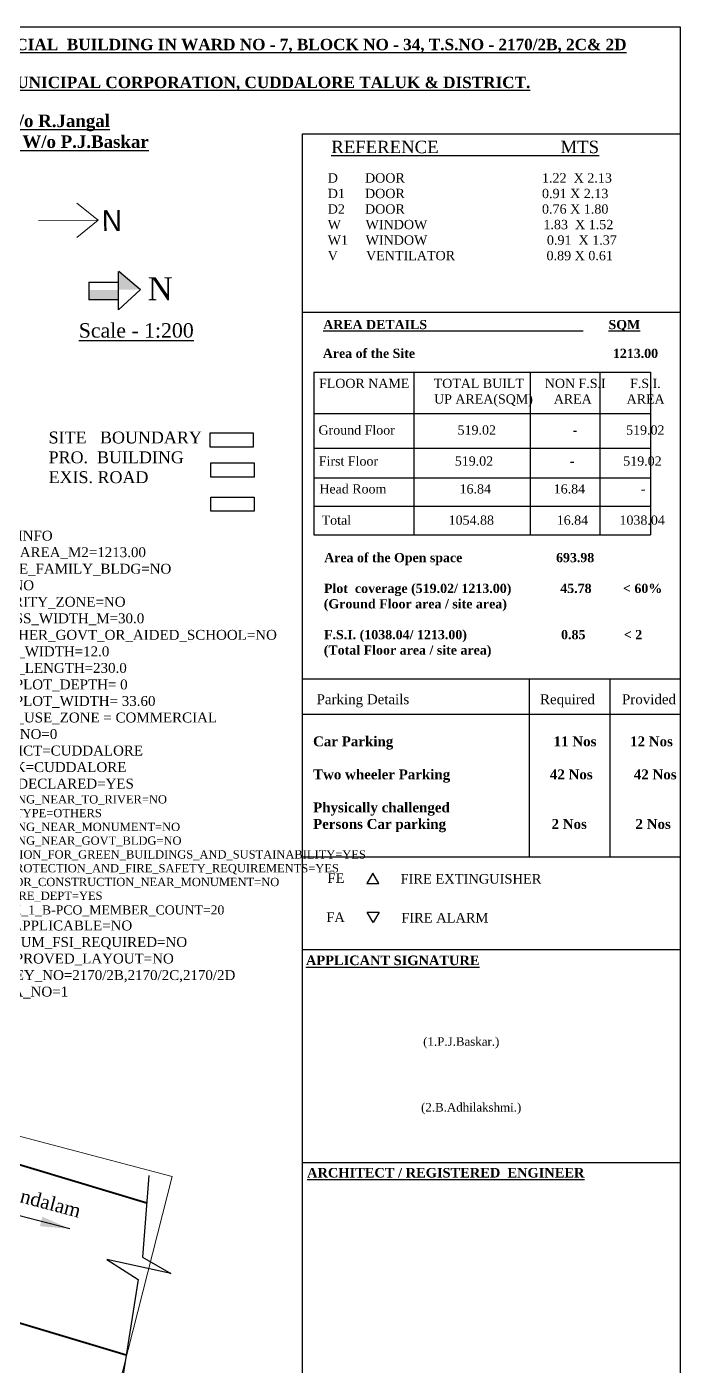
# Model space of a CAD drawing. Header units: metres. Extents: x 17422 to 45078, y -24482 to 1021.
# Drawn here: x 45044.9 to 45077.9, y -24448.4 to -24380.9 of the extents above; entities that cross this region are included whole.
import ezdxf

# ---------------------------------------------------------------- set-up
doc = ezdxf.new("R2010")
doc.units = ezdxf.units.M
doc.header["$MEASUREMENT"] = 0
doc.layers.add('NORTH_DIRECTION', color=7, linetype='Continuous', lineweight=0)
doc.layers.add('PLAN_INFO', color=1, linetype='Continuous', plot=False)
doc.layers.add('ROAD_WIDTH', color=2, linetype='Continuous')
doc.styles.add('MtXpl_Times_New_Roma', font='timesbd.ttf')
doc.styles.add('plan9', font='times.ttf', dxfattribs={"height": 9})
doc.styles.get("Standard").update_dxf_attribs({"font": 'times.ttf', "height": 0.23})
doc.styles.add('USA TEXT', font='GOTHIC.TTF')
doc.dimstyles.new('Standard$7', dxfattribs={"dimtxt": 9, "dimasz": 9, "dimexe": 9, "dimexo": 9, "dimgap": 0, "dimtad": 0, "dimdec": 1, "dimzin": 0, "dimdsep": 46, "dimlunit": 4, "dimtxsty": 'Standard', "dimcen": 0, "dimclrd": 256, "dimclre": 256, "dimclrt": 256, "dimazin": 0, "dimtfac": 1, "dimtdec": 1, "dimtofl": 0, "dimtmove": 0, "dimatfit": 3, "dimfxl": 0, "dimtolj": 1, "dimtzin": 0, "dimlwd": -1, "dimlwe": -1, "dimarcsym": 0})

msp = doc.modelspace()

# ---------------------------------------------------------------- hatches: boundary and pattern name
for points in [[(45049.54927, -24393.1671), (45049.54927, -24394.10547), (45050.64391, -24394.09651)], [(45049.54145, -24394.61181), (45049.54145, -24394.11613), (45048.05439, -24394.11613), (45048.05439, -24394.61181)]]:
    msp.add_hatch(color=256).paths.add_polyline_path(points)

# ---------------------------------------------------------------- linework, layer by layer
for p, q in [((45077.87284, -24380.85116), (45077.87284, -24480.4419)), ((45058.81637, -24480.4419), (45058.81637, -24386.25257)), ((45058.81637, -24427.38452), (45058.81637, -24386.25257)), ((45049.54145, -24395.12815), (45049.54145, -24393.18672)), ((45049.54927, -24393.1671), (45050.64391, -24394.09651)), ((45048.03374, -24393.72589), (45049.54144, -24393.72589)), ((45048.03374, -24393.72589), (45048.03374, -24394.61399)), ((45050.64391, -24394.09651), (45049.54145, -24395.12815)), ((45049.54145, -24394.61399), (45048.03374, -24394.61399)), ((45058.81637, -24395.23581), (45077.87284, -24395.23581)), ((45059.39288, -24398.27402), (45059.39288, -24406.47642)), ((45064.42927, -24398.27402), (45064.42927, -24406.47642)), ((45058.81637, -24413.73593), (45077.87284, -24413.73593)), ((45070.24544, -24413.73593), (45070.24544, -24422.70081)), ((45074.32729, -24413.73593), (45074.32729, -24422.70081)), ((45058.81637, -24415.50683), (45077.87284, -24415.50683)), ((45058.81637, -24422.70081), (45077.87284, -24422.70081)), ((45058.81637, -24427.38452), (45077.87284, -24427.38452)), ((45058.81637, -24438.11419), (45077.87284, -24438.11419))]:
    msp.add_line(p, q)
at = {"ltscale": 0.23}
for p, q in [((45059.39288, -24398.27402), (45076.37679, -24398.27402)), ((45070.29868, -24398.27402), (45070.29868, -24406.47642)), ((45073.82466, -24398.27402), (45073.82466, -24406.47642)), ((45076.37679, -24398.27402), (45076.37679, -24406.47642)), ((45059.39288, -24400.35653), (45076.37679, -24400.35653)), ((45059.39288, -24402.09456), (45076.37679, -24402.09456)), ((45059.39288, -24403.58905), (45076.37679, -24403.58905)), ((45059.39288, -24405.03273), (45076.37679, -24405.03273)), ((45059.39288, -24406.47642), (45076.37679, -24406.47642))]:
    msp.add_line(p, q, dxfattribs=at)
at = {"color": 6, "lineweight": 40}
for p, q in [((45003.58821, -24425.93924), (45050.96421, -24440.1492)), ((45002.59531, -24433.62058), (45049.92846, -24447.81769))]:
    msp.add_line(p, q, dxfattribs=at)
at = {"lineweight": 30}
for points in [[(44995.7421, -24380.85116), (45077.87284, -24380.85116), (45077.87284, -24480.4419), (44995.7421, -24480.4419)], [(45077.87284, -24480.4419), (44995.7421, -24480.4419), (44995.7421, -24380.85116), (45077.87284, -24380.85116)]]:
    msp.add_lwpolyline(points, close=True, dxfattribs=at)
msp.add_lwpolyline([(45058.81637, -24386.25257), (45077.87284, -24386.25257)])
for points in [[(45054.15279, -24401.33205), (45056.33741, -24401.33205), (45056.33741, -24402.04189), (45054.15279, -24402.04189)], [(45054.20173, -24402.84682), (45056.38635, -24402.84682), (45056.38635, -24403.55667), (45054.20173, -24403.55667)], [(45054.20173, -24404.56605), (45056.38635, -24404.56605), (45056.38635, -24405.27589), (45054.20173, -24405.27589)]]:
    msp.add_lwpolyline(points, close=True)
at = {"ltscale": 0.23, "elevation": -1.49096}
msp.add_lwpolyline([(45062.37078, -24423.52479), (45062.06772, -24424.04971), (45062.67384, -24424.04971)], close=True, dxfattribs=at)
at = {"ltscale": 0.23}
msp.add_lwpolyline([(45062.37719, -24426.02007), (45062.07413, -24425.49515), (45062.68025, -24425.49515)], close=True, dxfattribs=at)
at = {"color": 6, "lineweight": 30}
msp.add_lwpolyline([(45051.07319, -24438.78062), (45050.746, -24442.88968), (45052.17065, -24443.72092), (45048.95061, -24443.00421), (45050.5216, -24444.01646), (45049.70753, -24449.2335)], dxfattribs=at)
at = {"layer": 'NORTH_DIRECTION', "lineweight": 0}
for points in [[(45045.50299, -24390.61554), (45045.50299, -24390.61554), (45048.51723, -24390.6103), (45047.4424, -24389.74658)], [(45047.43663, -24391.48486), (45047.43663, -24391.48486), (45048.51723, -24390.6103)]]:
    msp.add_lwpolyline(points, dxfattribs=at)
at = {"layer": 'ROAD_WIDTH', "color": 1, "lineweight": 0}
msp.add_lwpolyline([(45005.01826, -24426.36816), (45003.10266, -24438.21428), (45049.28833, -24450.46372), (45052.24021, -24438.83245)], close=True, dxfattribs=at)

# ---------------------------------------------------------------- texts
for s, height, style, p in [('Area of the Site                                                         1213.00', 0.4638981, 'MtXpl_Times_New_Roma', (45059.84389, -24397.54964)), ('                                 UP AREA(SQM)      AREA          AREA', 0.4657537, 'plan9', (45059.6522, -24399.85323)), ('Ground Floor                  519.02                      -              519.02', 0.4657537, 'plan9', (45059.62802, -24401.41749)), ('First Floor                      519.02                      -              519.02', 0.4657537, 'plan9', (45059.64112, -24402.98176)), ('Head Room                     16.84                  16.84                -', 0.4657537, 'plan9', (45059.66939, -24404.3854)), ('Total                            1054.88                  16.84         1038.04', 0.4657537, 'plan9', (45059.78312, -24405.9617)), ('Area of the Open space                           693.98', 0.4638981, 'MtXpl_Times_New_Roma', (45059.91299, -24407.85106)), ('Plot  coverage (519.02/ 1213.00)              45.78         < 60%%%', 0.4657537, 'MtXpl_Times_New_Roma', (45059.90085, -24409.40272)), ('(Ground Floor area / site area)', 0.4657537, 'MtXpl_Times_New_Roma', (45059.89076, -24410.18058)), ('F.S.I. (1038.04/ 1213.00)                           0.85           < 2               ', 0.4657537, 'MtXpl_Times_New_Roma', (45059.90287, -24411.73444)), ('(Total Floor area / site area)', 0.4657537, 'MtXpl_Times_New_Roma', (45059.89076, -24412.51229))]:
    msp.add_text(s, height=height, dxfattribs=dict(style=style)).set_placement(p)
at = {"attachment_point": 1, "style": 'plan9'}
for s, insert, char_height, width in [('\\A1;{\\fTimes New Roman|b1|i0|c0|p18;\\H0.90909x;\\LSITE SHOWING THE PROPOSED CONSTRUCTION  OF  R.C.C. ROOF  COMMERCIAL  BUILDING IN WARD NO - 7, BLOCK NO - 34, T.S.NO - 2170/2B, 2C& 2D\\P\\P(OLD T.S.NO - 2376/2Pt) VILVARAYANATHAM VILLAGE, CUDDALORE  CITY MUNICIPAL CORPORATION, CUDDALORE TALUK & DISTRICT.\\l\\P \\P                                                                   \\H1.1x;\\LName of the Owner:-  1. Thiru.P.J.Baskar   S/o R.Jangal  \\P\\H0.90909x;\\l                                                                                                            \\H1.0846x; \\L2. \\H1.0142x;Smt.B.Adhilakshmi  W/o P.J.Baskar   \\H0.90909x;\\l\\P\\P^I}', (45011.69932, -24381.45811), 0.63, 71.9465694), ('{\\fTimes New Roman|b1|i0|c0|p18;   \\LAREA DETAILS                                  ^I           SQM}', (45059.33964, -24395.63432), 0.4638981, 50.0627528), ('SITE   BOUNDARY\\PPRO.  BUILDING{\\H1.83333x; }\\PEXIS. ROAD{\\H1.55556x; }\\P {\\H1.64815x; }', (45046.01105, -24401.26134), 0.6, 50.9951853), ('Parking Details', (45059.52919, -24414.51139), 0.4997116, 7.0061976), ('Required', (45070.80144, -24414.51139), 0.499712, 7.0061976), ('Provided', (45074.93507, -24414.51139), 0.499712, 6.062453)]:
    msp.add_mtext(s, dxfattribs=dict(at, insert=insert, char_height=char_height, width=width))
at = {"ltscale": 0.23, "attachment_point": 1}
for s, insert, char_height, width in [('   {\\H1.333x;\\LREFERENCE                          MTS   }', (45059.73981, -24386.5961), 0.4697836, 17.3320122), ('D     ^IDOOR                                       1.22  X 2.13\\PD1    ^IDOOR                                       0.91 X 2.13             {\\H1.83333x; }\\PD2     ^IDOOR                                       0.76 X 1.80   {\\H1.55556x; }\\PW       WINDOW                                 1.83  X 1.52{\\H1.64815x; }\\PW1     WINDOW                                  0.91  X 1.37   {\\H1.61728x; }\\PV        VENTILATOR                          0.89 X 0.61     {\\H1.62757x; }\\P         {\\H1.62414x; }', (45060.09159, -24388.23808), 0.4697836, 21.3172483), ('{\\H0.92455x;FE} {\\fTimes New Roman|b1|i0|c0|p18;\\L   }', (45060.08009, -24423.53599), 0.5219818, 23.6858314), ('{\\H0.92455x;FIRE EXTINGUISHER \\L  \\H1.0816x; }', (45063.76452, -24423.57611), 0.5219818, 23.6858314), ('{\\H0.92455x;FA\\fTimes New Roman|b1|i0|c0|p18;\\H1.0816x;\\L  }', (45060.02099, -24425.50884), 0.5219818, 23.6858314), ('FIRE ALARM', (45063.80602, -24425.53824), 0.481829, 23.6858314), ('{\\fTimes New Roman|b1|i0|c0|p18;\\LAPPLICANT SIGNATURE}', (45058.99275, -24427.68541), 0.4817388, 20.1748291), ('{\\fTimes New Roman|b1|i0|c0|p18;\\LARCHITECT / REGISTERED  ENGINEER}', (45059.05025, -24438.39651), 0.4817388, 20.1748291)]:
    msp.add_mtext(s, dxfattribs=dict(at, insert=insert, char_height=char_height, width=width))
at = {"attachment_point": 1}
for s, insert, char_height, width in [('{\\fTimes New Roman|b0|i0|c0|p18;  N}', (45050.13039, -24393.47749), 1.1617584, 3.3976168), ('{\\LScale - 1:200}', (45047.53314, -24395.79809), 0.7275671, 25.0394257), ('(1.P.J.Baskar.) ', (45064.90604, -24431.80433), 0.432, 10.423533), ('{\\fTimes New Roman|b0|i0|c0|p18;(2.B.Adhilakshmi.)}', (45064.79909, -24435.12119), 0.432, 10.423533)]:
    msp.add_mtext(s, dxfattribs=dict(at, insert=insert, char_height=char_height, width=width))
at = {"lineweight": 30, "insert": (45059.6522, -24398.59947), "char_height": 0.4657537, "width": 16.9336499, "attachment_point": 1, "style": 'plan9'}
msp.add_mtext('FLOOR NAME       TOTAL BUILT      NON F.S.I       F.S.I.', dxfattribs=at)
at = {"lineweight": -3, "insert": (45059.35174, -24416.63475), "char_height": 0.4977207, "width": 53.0841005, "attachment_point": 1, "style": 'plan9'}
msp.add_mtext('{\\fTimes New Roman|b1|i0|c0|p18;\\H1.004x;Car Parking  ^I^I^I^I 11 Nos         12 Nos   \\P\\PTwo wheeler Parking ^I^I^I42 Nos           42 Nos  \\P\\H0.90911x;   \\H0.83334x;        ^I                                                 \\H1.31996x;  \\PPhysically challenged\\PPersons Car parking      ^I^I           2 Nos             2 Nos                            }', dxfattribs=at)
at = {"lineweight": -3, "insert": (45041.63201, -24438.62807), "char_height": 0.7, "width": 7.0407564, "attachment_point": 1, "rotation": 345.1726482, "style": 'plan9'}
msp.add_mtext('Semmandalam', dxfattribs=at)
at = {"layer": 'NORTH_DIRECTION', "lineweight": 0, "insert": (45048.69111, -24390.1001), "char_height": 1.05465, "attachment_point": 1, "rotation": 0.5105106, "style": 'USA TEXT'}
msp.add_mtext_dynamic_manual_height_columns('N', width=0.6249171, gutter_width=15.81976, heights=[1.39808], dxfattribs=at)
at = {"layer": 'PLAN_INFO', "lineweight": 0, "insert": (45042.29181, -24406.26258), "char_height": 0.5, "width": 18.0877913, "attachment_point": 1}
msp.add_mtext('PLAN INFO\\PPLOT_AREA_M2=1213.00\\PSINGLE_FAMILY_BLDG=NO\\PCRZ=NO\\PSECURITY_ZONE=NO\\PACCESS_WIDTH_M=30.0\\PWHETHER_GOVT_OR_AIDED_SCHOOL=NO\\PROAD_WIDTH=12.0\\PROAD_LENGTH=230.0\\PAVG_PLOT_DEPTH= 0\\PAVG_PLOT_WIDTH= 33.60\\PLAND_USE_ZONE = COMMERCIAL\\PPLOT_NO=0 \\PDISTRICT=CUDDALORE\\PTALUK=CUDDALORE\\PRWH_DECLARED=YES\\P{\\H0.83333x;BUILDING_NEAR_TO_RIVER=NO\\PAREA_TYPE=OTHERS\\PBUILDING_NEAR_MONUMENT=NO\\PBUILDING_NEAR_GOVT_BLDG=NO\\PPROVISION_FOR_GREEN_BUILDINGS_AND_SUSTAINABILITY=YES\\PFIRE_PROTECTION_AND_FIRE_SAFETY_REQUIREMENTS=YES\\PNOC_FOR_CONSTRUCTION_NEAR_MONUMENT=NO\\PNOC_FIRE_DEPT=YES\\P\\H1.10001x;BLOCK_1_B-PCO_MEMBER_COUNT=20\\P}OSR_APPLICABLE=NO\\PPREMIUM_FSI_REQUIRED=NO\\PIS_APPROVED_LAYOUT=NO\\PSURVEY_NO=2170/2B,2170/2C,2170/2D\\PPATTA_NO=1', dxfattribs=at)

# ---------------------------------------------------------------- leaders
at = {"ltscale": 0.23}
msp.add_leader([(45047.0888, -24441.46797), (45041.44242, -24440.02361)], dimstyle='Standard$7', override={"dimasz": 1.5, "dimfxl": 20, "dimfxlon": 1}, dxfattribs=at)

doc.saveas('drawing.dxf')
